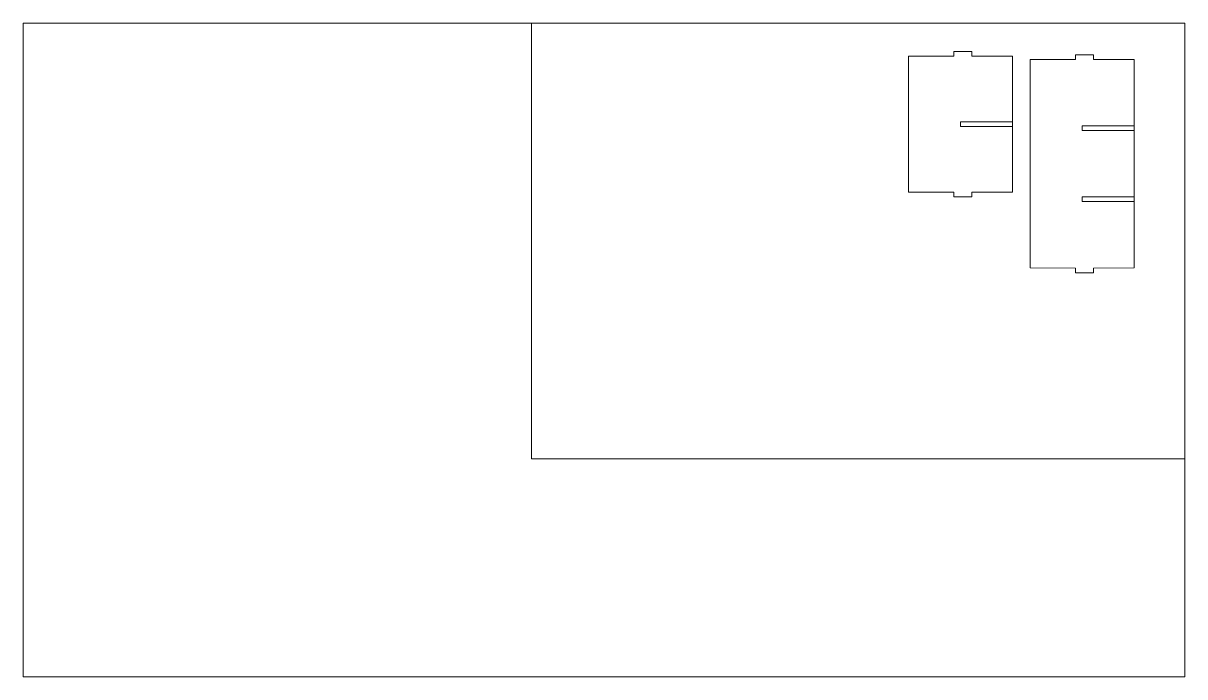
# Model space of a CAD drawing. Header units: inches. Extents: x 5.7 to 64.6, y 3.3 to 60.7.
# Drawn here: x 5.66 to 37.66, y 3.33 to 21.33 of the extents above; entities that cross this region are included whole.
import ezdxf

# ---------------------------------------------------------------- set-up
doc = ezdxf.new("R2010")
doc.units = ezdxf.units.IN
doc.header["$MEASUREMENT"] = 0
doc.layers.add('LASER MAGENTA', color=6, linetype='Continuous', lineweight=0, true_color=0xff00ff)

msp = doc.modelspace()

# ---------------------------------------------------------------- linework, layer by layer
at = {"layer": 'LASER MAGENTA'}
for p, q in [((23.53493, 21.3315), (29.53493, 21.3315)), ((29.53493, 21.3315), (33.27493, 21.3315)), ((31.30165, 20.4211), (31.30165, 20.5511)), ((31.30165, 20.5511), (31.80165, 20.5511)), ((31.80165, 20.5511), (31.80165, 20.4211)), ((30.05165, 16.6811), (30.05165, 20.4211)), ((31.23665, 20.4211), (30.05165, 20.4211)), ((30.05165, 20.4211), (31.30165, 20.4211)), ((32.92165, 20.4211), (31.80165, 20.4211)), ((32.92165, 20.4211), (32.92165, 16.6811)), ((32.92165, 20.4211), (32.92165, 18.5511)), ((33.40493, 14.5915), (33.40493, 20.3315)), ((34.58993, 20.3315), (33.40493, 20.3315)), ((33.40493, 20.3315), (34.65493, 20.3315)), ((34.65493, 20.3315), (34.65493, 20.4615)), ((34.65493, 20.4615), (35.15493, 20.4615)), ((35.15493, 20.4615), (35.15493, 20.3315)), ((36.27493, 20.3315), (35.15493, 20.3315)), ((36.27493, 20.3315), (36.27493, 14.5915)), ((36.27493, 20.3315), (36.27493, 14.5915)), ((33.40493, 18.8315), (33.40493, 19.3315)), ((31.30165, 16.6791), (30.05165, 16.6811)), ((31.30165, 16.6791), (31.30165, 16.5491)), ((32.92165, 16.6811), (31.80165, 16.6791)), ((31.80165, 16.5491), (31.80165, 16.6791)), ((31.30165, 16.5491), (31.80165, 16.5491)), ((34.65493, 14.5895), (33.40493, 14.5915)), ((34.65493, 14.5895), (34.65493, 14.4595)), ((34.65493, 14.4595), (35.15493, 14.4595)), ((36.27493, 14.5915), (35.15493, 14.5895)), ((35.15493, 14.4595), (35.15493, 14.5895))]:
    msp.add_line(p, q, dxfattribs=at)
for points in [[(5.66493, 3.3315), (37.66493, 3.3315), (37.66493, 21.3315), (5.66493, 21.3315)], [(19.66493, 9.3315), (19.66493, 21.3315), (37.66493, 21.3315), (37.66493, 9.3315)], [(37.66493, 21.3315), (37.66493, 9.3315), (19.66493, 9.3315), (19.66493, 21.3315)], [(32.92165, 18.6151), (32.92165, 18.4871), (31.48665, 18.4871), (31.48665, 18.6151)], [(36.27493, 18.5035), (36.27493, 18.3755), (34.83993, 18.3755), (34.83993, 18.5035)], [(36.27493, 16.5475), (36.27493, 16.4195), (34.83993, 16.4195), (34.83993, 16.5475)]]:
    msp.add_lwpolyline(points, close=True, dxfattribs=at)

doc.saveas('drawing.dxf')
